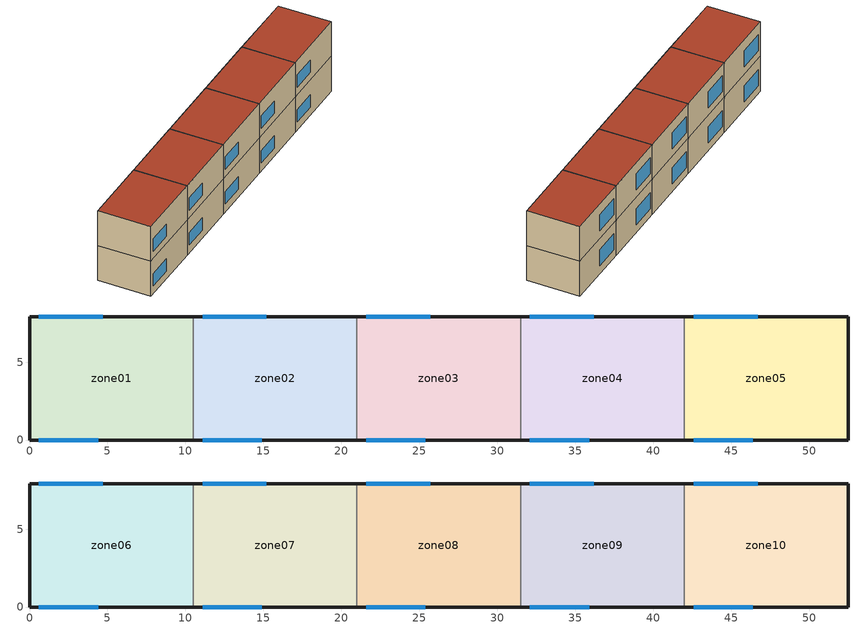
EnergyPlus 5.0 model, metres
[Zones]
zone01
 floor ground (GROUND_FLOOR): 10.5,7.9 10.5,0 0,0 0,7.9 z0
 wall outside (EXT_WALL): 10.5,7.9 0,7.9 0,0 10.5,0 z0:5.6
 wall to zone02 (ADJ_WALL): 10.5,0 10.5,7.9 z0:5.6
 window (EXT_WINDOW1): 0.6,0 4.4,0 z1.25:3.25; 4.7,7.9 0.6,7.9 z1.25:3.85
 ceiling to zone06 (ADJ_CEILING): 0,7.9 0,0 10.5,0 10.5,7.9 z5.6
zone02
 floor ground (GROUND_FLOOR): 21,7.9 21,0 10.5,0 10.5,7.9 z0
 wall outside (EXT_WALL): 21,7.9 10.5,7.9 / 10.5,0 21,0 z0:5.6
 wall to zone03 (ADJ_WALL): 21,0 21,7.9 z0:5.6
 wall to zone01 (ADJ_WALL): 10.5,7.9 10.5,0 z0:5.6
 window (EXT_WINDOW1): 11.1,0 14.9,0 z1.25:3.25; 15.2,7.9 11.1,7.9 z1.25:3.85
 ceiling to zone07 (ADJ_CEILING): 10.5,7.9 10.5,0 21,0 21,7.9 z5.6
zone03
 floor ground (GROUND_FLOOR): 31.5,7.9 31.5,0 21,0 21,7.9 z0
 wall outside (EXT_WALL): 31.5,7.9 21,7.9 / 21,0 31.5,0 z0:5.6
 wall to zone04 (ADJ_WALL): 31.5,0 31.5,7.9 z0:5.6
 wall to zone02 (ADJ_WALL): 21,7.9 21,0 z0:5.6
 window (EXT_WINDOW1): 21.6,0 25.4,0 z1.25:3.25; 25.7,7.9 21.6,7.9 z1.25:3.85
 ceiling to zone08 (ADJ_CEILING): 21,7.9 21,0 31.5,0 31.5,7.9 z5.6
zone04
 floor ground (GROUND_FLOOR): 42,7.9 42,0 31.5,0 31.5,7.9 z0
 wall outside (EXT_WALL): 42,7.9 31.5,7.9 / 31.5,0 42,0 z0:5.6
 wall to zone05 (ADJ_WALL): 42,0 42,7.9 z0:5.6
 wall to zone03 (ADJ_WALL): 31.5,7.9 31.5,0 z0:5.6
 window (EXT_WINDOW1): 32.1,0 35.9,0 z1.25:3.25; 36.2,7.9 32.1,7.9 z1.25:3.85
 ceiling to zone09 (ADJ_CEILING): 31.5,7.9 31.5,0 42,0 42,7.9 z5.6
zone05
 floor ground (GROUND_FLOOR): 52.5,7.9 52.5,0 42,0 42,7.9 z0
 wall outside (EXT_WALL): 42,0 52.5,0 52.5,7.9 42,7.9 z0:5.6
 wall to zone04 (ADJ_WALL): 42,7.9 42,0 z0:5.6
 window (EXT_WINDOW1): 42.6,0 46.4,0 z1.25:3.25; 46.7,7.9 42.6,7.9 z1.25:3.85
 ceiling to zone10 (ADJ_CEILING): 42,7.9 42,0 52.5,0 52.5,7.9 z5.6
zone06
 floor to zone01 (ADJ_CEILING): 10.5,7.9 10.5,0 0,0 0,7.9 z5.6
 wall outside (EXT_WALL): 10.5,7.9 0,7.9 0,0 10.5,0 z5.6:11.2
 wall to zone07 (ADJ_WALL): 10.5,0 10.5,7.9 z5.6:11.2
 window (EXT_WINDOW1): 0.6,0 4.4,0 z6.85:8.85; 4.7,7.9 0.6,7.9 z6.85:9.45
 roof outside (EXT_ROOF): 0,7.9 0,0 10.5,0 10.5,7.9 z11.2
zone07
 floor to zone02 (ADJ_CEILING): 21,7.9 21,0 10.5,0 10.5,7.9 z5.6
 wall outside (EXT_WALL): 21,7.9 10.5,7.9 / 10.5,0 21,0 z5.6:11.2
 wall to zone08 (ADJ_WALL): 21,0 21,7.9 z5.6:11.2
 wall to zone06 (ADJ_WALL): 10.5,7.9 10.5,0 z5.6:11.2
 window (EXT_WINDOW1): 11.1,0 14.9,0 z6.85:8.85; 15.2,7.9 11.1,7.9 z6.85:9.45
 roof outside (EXT_ROOF): 10.5,7.9 10.5,0 21,0 21,7.9 z11.2
zone08
 floor to zone03 (ADJ_CEILING): 31.5,7.9 31.5,0 21,0 21,7.9 z5.6
 wall outside (EXT_WALL): 31.5,7.9 21,7.9 / 21,0 31.5,0 z5.6:11.2
 wall to zone09 (ADJ_WALL): 31.5,0 31.5,7.9 z5.6:11.2
 wall to zone07 (ADJ_WALL): 21,7.9 21,0 z5.6:11.2
 window (EXT_WINDOW1): 21.6,0 25.4,0 z6.85:8.85; 25.7,7.9 21.6,7.9 z6.85:9.45
 roof outside (EXT_ROOF): 21,7.9 21,0 31.5,0 31.5,7.9 z11.2
zone09
 floor to zone04 (ADJ_CEILING): 42,7.9 42,0 31.5,0 31.5,7.9 z5.6
 wall outside (EXT_WALL): 42,7.9 31.5,7.9 / 31.5,0 42,0 z5.6:11.2
 wall to zone10 (ADJ_WALL): 42,0 42,7.9 z5.6:11.2
 wall to zone08 (ADJ_WALL): 31.5,7.9 31.5,0 z5.6:11.2
 window (EXT_WINDOW1): 32.1,0 35.9,0 z6.85:8.85; 36.2,7.9 32.1,7.9 z6.85:9.45
 roof outside (EXT_ROOF): 31.5,7.9 31.5,0 42,0 42,7.9 z11.2
zone10
 floor to zone05 (ADJ_CEILING): 52.5,7.9 52.5,0 42,0 42,7.9 z5.6
 wall outside (EXT_WALL): 42,0 52.5,0 52.5,7.9 42,7.9 z5.6:11.2
 wall to zone09 (ADJ_WALL): 42,7.9 42,0 z5.6:11.2
 window (EXT_WINDOW1): 42.6,0 46.4,0 z6.85:8.85; 46.7,7.9 42.6,7.9 z6.85:9.45
 roof outside (EXT_ROOF): 42,7.9 42,0 52.5,0 52.5,7.9 z11.2
[Building]
TRNSYS18: North Axis {deg}=0; Terrain=City; Loads Convergence Tolerance Value=0; Temperature Convergence Tolerance Value {deltaC}=0; Solar Distribution=FullInteriorAndExterior; Maximum Number of Warmup Days=0
[Site:Location]
not used: Latitude {deg}=0; Longitude {deg}=0; Time Zone {hr}=0; Elevation {m}=0
[Construction]
GROUND_FLOOR; EXT_WALL; EXT_ROOF; ADJ_WALL; ADJ_CEILING; EXT_WINDOW1: 
[WindowProperty:ShadingControl]
ESHADE=0; ISHADE=INPUT 1*MAX_ISHADE : SHADECNTRL=ISHADE_INTERNAL
[SurfaceProperty:OtherSideCoefficients]
BOUNDARY=IDENTICAL; BOUNDARY=INPUT 1*TBOUNDARY; BOUNDARY=INPUT 1*TBOUNDARY_2; BOUNDARY=INPUT 1*TBOUNDARY_3; BOUNDARY=INPUT 1*TGROUND; BOUNDARY=20; BOUNDARY=15
[Zone] Multiplier=1
zone01; zone02; zone03; zone04; zone05; zone06; zone07; zone08; zone09; zone10
